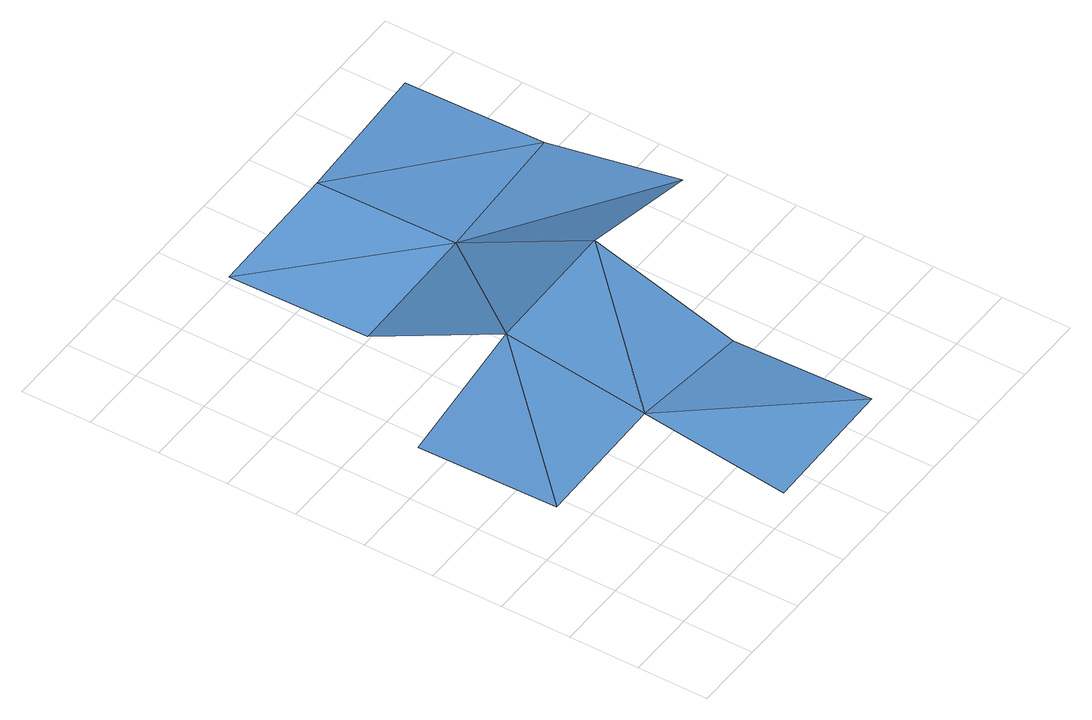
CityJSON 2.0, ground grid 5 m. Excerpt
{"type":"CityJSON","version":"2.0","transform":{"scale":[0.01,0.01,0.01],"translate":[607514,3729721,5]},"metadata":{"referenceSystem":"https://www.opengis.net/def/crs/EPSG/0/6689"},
"CityObjects":{
"waterbody1":{"type":"WaterBody","attributes":{"name":"福岡県津波浸水想定図","class":"1140","function":"2","WaterBodyTsunamiRiskAttribute.description":"1","WaterBodyTsunamiRiskAttribute.rank":"4"},"geometry":[{"type":"MultiSurface","lod":"1","boundaries":[[[0,1,2]],[[2,3,0]],[[4,5,3]],[[5,6,3]],[[0,3,7]],[[0,8,9]],[[7,3,6]],[[9,8,10]],[[0,7,8]],[[10,8,11]],[[8,7,12]],[[8,13,11]],[[8,12,13]],[[11,13,14]]]}]}
},
"vertices":[
[1098,2022,587],[97,2003,424],[117,1004,424],[1117,1023,424],[1136,24,260],[2136,43,260],[2116,1043,247],[2097,2041,587],[2077,3041,74],[1078,3022,74],[1059,4021,74],[2058,4041,74],[3096,2061,313],[3077,3060,128],[3057,4060,128]
]}
